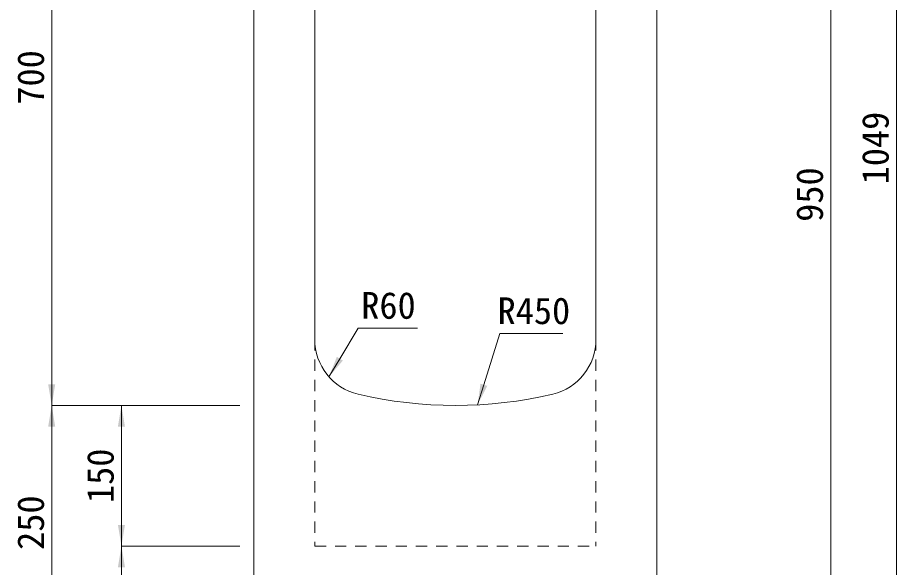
# Model space of a CAD drawing. Units: millimetres at full size, sheet at 1:40. Extents: x 69750 to 116230, y -28801 to 513.
# Drawn here: x 79123 to 80060, y -20060 to -19473 of the extents above; entities that cross this region are included whole.
import ezdxf
from ezdxf.enums import TextEntityAlignment as Align

# ---------------------------------------------------------------- set-up
doc = ezdxf.new("R2010")
doc.units = ezdxf.units.MM
doc.header["$LTSCALE"] = 40
doc.linetypes.add('USER1', pattern=[0.54, 0.3, -0.24])
for name, color, linetype, lineweight in [('寸法線', 7, 'Continuous', 9), ('引出線', 4, 'Continuous', 9), ('本体', 7, 'Continuous', 20)]:
    doc.layers.add(name, color=color, linetype=linetype, lineweight=lineweight)
doc.styles.add('ＭＳ ゴシック', font='')
doc.styles.get('ＭＳ ゴシック').set_extended_font_data('MS Gothic')

# ---------------------------------------------------------------- blocks, each defined once
blk = doc.blocks.new('filled_arrow')
at = {"color": 0, "linetype": 'Continuous', "lineweight": -2}
blk.add_solid([(7.5, 1.25), (0, 0), (7.5, -1.25)], dxfattribs=at)

msp = doc.modelspace()

# ---------------------------------------------------------------- linework, layer by layer
at = {"layer": '寸法線'}
for p, q in [((80060.37, -19087.55), (80060.37, -20136.85)), ((79159.11, -19186.85), (79159.11, -19886.85)), ((79990.22, -19186.85), (79990.22, -20136.85)), ((79359.76, -19886.85), (79159.11, -19886.85)), ((79159.11, -19886.85), (79159.11, -20136.85)), ((79359.76, -19886.85), (79159.11, -19886.85)), ((79233.5, -20036.85), (79233.5, -19886.85)), ((79359.76, -19886.85), (79233.5, -19886.85)), ((79233.5, -20136.85), (79233.5, -20036.85)), ((79359.76, -20036.85), (79233.5, -20036.85)), ((79359.76, -20036.85), (79233.5, -20036.85))]:
    msp.add_line(p, q, dxfattribs=at)
at = {"layer": '引出線'}
for points in [[(79454.95, -19856.23), (79466.53, -19836.93), (79486.02, -19804.45), (79549.28, -19804.45)], [(79613.48, -19886.23), (79620.21, -19864.76), (79637.33, -19810.16), (79704.43, -19810.16)]]:
    msp.add_lwpolyline(points, dxfattribs=at)
at = {"layer": '本体'}
for p, q in [((79374.76, -19093.55), (79374.76, -20136.85)), ((79804.76, -20136.85), (79804.76, -19093.55)), ((79439.76, -19816.33), (79439.76, -19186.85)), ((79739.76, -19816.33), (79739.76, -19186.85))]:
    msp.add_line(p, q, dxfattribs=at)
at = {"layer": '本体', "linetype": 'USER1', "lineweight": 9}
for p, q in [((79439.76, -19816.33), (79439.76, -20036.85)), ((79739.76, -19816.33), (79739.76, -20036.85)), ((79439.76, -20036.85), (79739.76, -20036.85))]:
    msp.add_line(p, q, dxfattribs=at)
at = {"layer": '本体'}
for centre, radius, start, end in [((79499.76, -19816.33), 60, 180, 256.6577), ((79679.76, -19816.33), 60, 283.34224, 0), ((79589.76, -19436.85), 450, 256.6577, 283.34224)]:
    msp.add_arc(centre, radius, start, end, dxfattribs=at)

# ---------------------------------------------------------------- block references
at = {"layer": '寸法線', "xscale": 3, "yscale": 3}
for p, rotation in [((79159.11, -19886.85), 90), ((79159.11, -19886.85), 270), ((79233.5, -19886.85), 270), ((79233.5, -20036.85), 90), ((79233.5, -20036.85), 270)]:
    msp.add_blockref('filled_arrow', p, dxfattribs=dict(at, rotation=rotation))
at = {"layer": '引出線', "xscale": 3, "yscale": 3}
for p, rotation in [((79454.95, -19856.23), 59), ((79613.48, -19886.23), 72.6)]:
    msp.add_blockref('filled_arrow', p, dxfattribs=dict(at, rotation=rotation))

# ---------------------------------------------------------------- texts
at = {"layer": '寸法線', "style": 'ＭＳ ゴシック'}
for s, p in [('700', (79136.61, -19536.85)), ('1049', (80037.87, -19612.2)), ('950', (79967.72, -19661.85)), ('150', (79211, -19961.85)), ('250', (79136.61, -20011.85))]:
    msp.add_text(s, height=28.48, rotation=90, dxfattribs=at).set_placement(p, align=Align.MIDDLE_CENTER)
at = {"layer": '引出線', "style": 'ＭＳ ゴシック'}
for s, p in [('R60', (79518.4, -19780.08)), ('R450', (79673.55, -19785.79))]:
    msp.add_text(s, height=28.48, dxfattribs=at).set_placement(p, align=Align.MIDDLE_CENTER)

doc.saveas('drawing.dxf')
